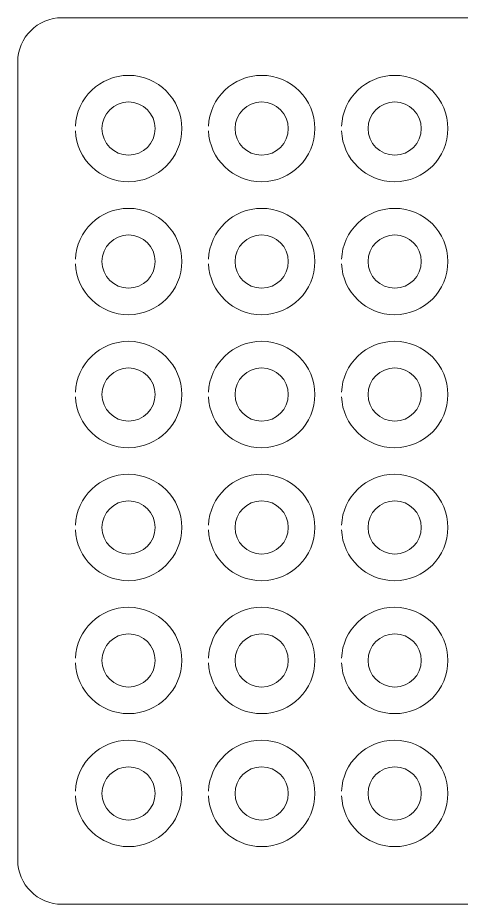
# Model space of a CAD drawing. Header units: centimetres. Extents: x -40 to 171, y -20 to 141.
# Drawn here: x 100.3 to 105.3, y 92.15 to 102.15 of the extents above; entities that cross this region are included whole.
import ezdxf

# ---------------------------------------------------------------- set-up
doc = ezdxf.new("R2010")
doc.units = ezdxf.units.CM
doc.header["$MEASUREMENT"] = 0
doc.layers.add('Layer 1', color=7, linetype='Continuous')

msp = doc.modelspace()

# ---------------------------------------------------------------- linework, layer by layer
at = {"layer": 'Layer 1', "color": 22, "lineweight": 18}
msp.add_open_spline([(100.3, 101.65), (100.3, 101.92609), (100.52391, 102.15), (100.8, 102.15), (100.8, 102.15), (100.8, 102.15), (109.8, 102.15), (109.8, 102.15), (109.8, 102.15), (110.07609, 102.15), (110.3, 101.92609), (110.3, 101.65), (110.3, 101.65), (110.3, 101.65), (110.3, 92.65), (110.3, 92.65), (110.3, 92.65), (110.3, 92.37391), (110.07609, 92.15), (109.8, 92.15), (109.8, 92.15), (109.8, 92.15), (100.8, 92.15), (100.8, 92.15), (100.8, 92.15), (100.52391, 92.15), (100.3, 92.37391), (100.3, 92.65), (100.3, 92.65), (100.3, 92.65), (100.3, 101.65), (100.3, 101.65)], degree=3, knots=[0, 0, 0, 0, 0.125, 0.125, 0.125, 0.125, 0.25, 0.25, 0.25, 0.25, 0.375, 0.375, 0.375, 0.375, 0.5, 0.5, 0.5, 0.5, 0.625, 0.625, 0.625, 0.625, 0.75, 0.75, 0.75, 0.75, 0.875, 0.875, 0.875, 0.875, 1, 1, 1, 1], dxfattribs=at)
at = {"layer": 'Layer 1', "color": 250, "lineweight": 20}
for points in [[(100.95028, 100.925), (100.9634, 101.24473), (101.22682, 101.5), (101.54976, 101.5), (101.54976, 101.5), (101.88104, 101.5), (102.14972, 101.23132), (102.14972, 100.9), (102.14972, 100.9), (102.14972, 100.56871), (101.88104, 100.3), (101.54976, 100.3), (101.54976, 100.3), (101.22682, 100.3), (100.9634, 100.5553), (100.95028, 100.875)], [(102.45028, 100.925), (102.4634, 101.24473), (102.72682, 101.5), (103.04976, 101.5), (103.04976, 101.5), (103.38104, 101.5), (103.64972, 101.23132), (103.64972, 100.9), (103.64972, 100.9), (103.64972, 100.56871), (103.38104, 100.3), (103.04976, 100.3), (103.04976, 100.3), (102.72682, 100.3), (102.4634, 100.5553), (102.45028, 100.875)], [(103.95028, 100.925), (103.9634, 101.24473), (104.22682, 101.5), (104.54976, 101.5), (104.54976, 101.5), (104.88104, 101.5), (105.14972, 101.23132), (105.14972, 100.9), (105.14972, 100.9), (105.14972, 100.56871), (104.88104, 100.3), (104.54976, 100.3), (104.54976, 100.3), (104.22682, 100.3), (103.9634, 100.5553), (103.95028, 100.875)], [(101.54974, 101.2), (101.71538, 101.2), (101.84972, 101.06566), (101.84972, 100.9), (101.84972, 100.9), (101.84972, 100.73436), (101.71538, 100.6), (101.54974, 100.6), (101.54974, 100.6), (101.38408, 100.6), (101.24972, 100.73436), (101.24972, 100.9), (101.24972, 100.9), (101.24972, 101.06566), (101.38408, 101.2), (101.54974, 101.2)], [(103.04974, 101.2), (103.21538, 101.2), (103.34972, 101.06566), (103.34972, 100.9), (103.34972, 100.9), (103.34972, 100.73436), (103.21538, 100.6), (103.04974, 100.6), (103.04974, 100.6), (102.88408, 100.6), (102.74972, 100.73436), (102.74972, 100.9), (102.74972, 100.9), (102.74972, 101.06566), (102.88408, 101.2), (103.04974, 101.2)], [(104.54974, 101.2), (104.71538, 101.2), (104.84972, 101.06566), (104.84972, 100.9), (104.84972, 100.9), (104.84972, 100.73436), (104.71538, 100.6), (104.54974, 100.6), (104.54974, 100.6), (104.38408, 100.6), (104.24972, 100.73436), (104.24972, 100.9), (104.24972, 100.9), (104.24972, 101.06566), (104.38408, 101.2), (104.54974, 101.2)], [(100.95028, 99.425), (100.9634, 99.74473), (101.22682, 100), (101.54976, 100), (101.54976, 100), (101.88104, 100), (102.14972, 99.73132), (102.14972, 99.4), (102.14972, 99.4), (102.14972, 99.06871), (101.88104, 98.8), (101.54976, 98.8), (101.54976, 98.8), (101.22682, 98.8), (100.9634, 99.0553), (100.95028, 99.375)], [(102.45028, 99.425), (102.4634, 99.74473), (102.72682, 100), (103.04976, 100), (103.04976, 100), (103.38104, 100), (103.64972, 99.73132), (103.64972, 99.4), (103.64972, 99.4), (103.64972, 99.06871), (103.38104, 98.8), (103.04976, 98.8), (103.04976, 98.8), (102.72682, 98.8), (102.4634, 99.0553), (102.45028, 99.375)], [(103.95028, 99.425), (103.9634, 99.74473), (104.22682, 100), (104.54976, 100), (104.54976, 100), (104.88104, 100), (105.14972, 99.73132), (105.14972, 99.4), (105.14972, 99.4), (105.14972, 99.06871), (104.88104, 98.8), (104.54976, 98.8), (104.54976, 98.8), (104.22682, 98.8), (103.9634, 99.0553), (103.95028, 99.375)], [(101.54974, 99.7), (101.71538, 99.7), (101.84972, 99.56566), (101.84972, 99.4), (101.84972, 99.4), (101.84972, 99.23436), (101.71538, 99.1), (101.54974, 99.1), (101.54974, 99.1), (101.38408, 99.1), (101.24972, 99.23436), (101.24972, 99.4), (101.24972, 99.4), (101.24972, 99.56566), (101.38408, 99.7), (101.54974, 99.7)], [(103.04974, 99.7), (103.21538, 99.7), (103.34972, 99.56566), (103.34972, 99.4), (103.34972, 99.4), (103.34972, 99.23436), (103.21538, 99.1), (103.04974, 99.1), (103.04974, 99.1), (102.88408, 99.1), (102.74972, 99.23436), (102.74972, 99.4), (102.74972, 99.4), (102.74972, 99.56566), (102.88408, 99.7), (103.04974, 99.7)], [(104.54974, 99.7), (104.71538, 99.7), (104.84972, 99.56566), (104.84972, 99.4), (104.84972, 99.4), (104.84972, 99.23436), (104.71538, 99.1), (104.54974, 99.1), (104.54974, 99.1), (104.38408, 99.1), (104.24972, 99.23436), (104.24972, 99.4), (104.24972, 99.4), (104.24972, 99.56566), (104.38408, 99.7), (104.54974, 99.7)], [(100.95028, 97.925), (100.9634, 98.24473), (101.22682, 98.5), (101.54976, 98.5), (101.54976, 98.5), (101.88104, 98.5), (102.14972, 98.23132), (102.14972, 97.9), (102.14972, 97.9), (102.14972, 97.56871), (101.88104, 97.3), (101.54976, 97.3), (101.54976, 97.3), (101.22682, 97.3), (100.9634, 97.5553), (100.95028, 97.875)], [(102.45028, 97.925), (102.4634, 98.24473), (102.72682, 98.5), (103.04976, 98.5), (103.04976, 98.5), (103.38104, 98.5), (103.64972, 98.23132), (103.64972, 97.9), (103.64972, 97.9), (103.64972, 97.56871), (103.38104, 97.3), (103.04976, 97.3), (103.04976, 97.3), (102.72682, 97.3), (102.4634, 97.5553), (102.45028, 97.875)], [(103.95028, 97.925), (103.9634, 98.24473), (104.22682, 98.5), (104.54976, 98.5), (104.54976, 98.5), (104.88104, 98.5), (105.14972, 98.23132), (105.14972, 97.9), (105.14972, 97.9), (105.14972, 97.56871), (104.88104, 97.3), (104.54976, 97.3), (104.54976, 97.3), (104.22682, 97.3), (103.9634, 97.5553), (103.95028, 97.875)], [(101.54974, 98.2), (101.71538, 98.2), (101.84972, 98.06566), (101.84972, 97.9), (101.84972, 97.9), (101.84972, 97.73436), (101.71538, 97.6), (101.54974, 97.6), (101.54974, 97.6), (101.38408, 97.6), (101.24972, 97.73436), (101.24972, 97.9), (101.24972, 97.9), (101.24972, 98.06566), (101.38408, 98.2), (101.54974, 98.2)], [(103.04974, 98.2), (103.21538, 98.2), (103.34972, 98.06566), (103.34972, 97.9), (103.34972, 97.9), (103.34972, 97.73436), (103.21538, 97.6), (103.04974, 97.6), (103.04974, 97.6), (102.88408, 97.6), (102.74972, 97.73436), (102.74972, 97.9), (102.74972, 97.9), (102.74972, 98.06566), (102.88408, 98.2), (103.04974, 98.2)], [(104.54974, 98.2), (104.71538, 98.2), (104.84972, 98.06566), (104.84972, 97.9), (104.84972, 97.9), (104.84972, 97.73436), (104.71538, 97.6), (104.54974, 97.6), (104.54974, 97.6), (104.38408, 97.6), (104.24972, 97.73436), (104.24972, 97.9), (104.24972, 97.9), (104.24972, 98.06566), (104.38408, 98.2), (104.54974, 98.2)], [(100.95028, 96.425), (100.9634, 96.74473), (101.22682, 97), (101.54976, 97), (101.54976, 97), (101.88104, 97), (102.14972, 96.73132), (102.14972, 96.4), (102.14972, 96.4), (102.14972, 96.06871), (101.88104, 95.8), (101.54976, 95.8), (101.54976, 95.8), (101.22682, 95.8), (100.9634, 96.0553), (100.95028, 96.375)], [(102.45028, 96.425), (102.4634, 96.74473), (102.72682, 97), (103.04976, 97), (103.04976, 97), (103.38104, 97), (103.64972, 96.73132), (103.64972, 96.4), (103.64972, 96.4), (103.64972, 96.06871), (103.38104, 95.8), (103.04976, 95.8), (103.04976, 95.8), (102.72682, 95.8), (102.4634, 96.0553), (102.45028, 96.375)], [(103.95028, 96.425), (103.9634, 96.74473), (104.22682, 97), (104.54976, 97), (104.54976, 97), (104.88104, 97), (105.14972, 96.73132), (105.14972, 96.4), (105.14972, 96.4), (105.14972, 96.06871), (104.88104, 95.8), (104.54976, 95.8), (104.54976, 95.8), (104.22682, 95.8), (103.9634, 96.0553), (103.95028, 96.375)], [(101.54974, 96.7), (101.71538, 96.7), (101.84972, 96.56566), (101.84972, 96.4), (101.84972, 96.4), (101.84972, 96.23436), (101.71538, 96.1), (101.54974, 96.1), (101.54974, 96.1), (101.38408, 96.1), (101.24972, 96.23436), (101.24972, 96.4), (101.24972, 96.4), (101.24972, 96.56566), (101.38408, 96.7), (101.54974, 96.7)], [(103.04974, 96.7), (103.21538, 96.7), (103.34972, 96.56566), (103.34972, 96.4), (103.34972, 96.4), (103.34972, 96.23436), (103.21538, 96.1), (103.04974, 96.1), (103.04974, 96.1), (102.88408, 96.1), (102.74972, 96.23436), (102.74972, 96.4), (102.74972, 96.4), (102.74972, 96.56566), (102.88408, 96.7), (103.04974, 96.7)], [(104.54974, 96.7), (104.71538, 96.7), (104.84972, 96.56566), (104.84972, 96.4), (104.84972, 96.4), (104.84972, 96.23436), (104.71538, 96.1), (104.54974, 96.1), (104.54974, 96.1), (104.38408, 96.1), (104.24972, 96.23436), (104.24972, 96.4), (104.24972, 96.4), (104.24972, 96.56566), (104.38408, 96.7), (104.54974, 96.7)], [(100.95028, 94.925), (100.9634, 95.24473), (101.22682, 95.5), (101.54976, 95.5), (101.54976, 95.5), (101.88104, 95.5), (102.14972, 95.23132), (102.14972, 94.9), (102.14972, 94.9), (102.14972, 94.56871), (101.88104, 94.3), (101.54976, 94.3), (101.54976, 94.3), (101.22682, 94.3), (100.9634, 94.5553), (100.95028, 94.875)], [(102.45028, 94.925), (102.4634, 95.24473), (102.72682, 95.5), (103.04976, 95.5), (103.04976, 95.5), (103.38104, 95.5), (103.64972, 95.23132), (103.64972, 94.9), (103.64972, 94.9), (103.64972, 94.56871), (103.38104, 94.3), (103.04976, 94.3), (103.04976, 94.3), (102.72682, 94.3), (102.4634, 94.5553), (102.45028, 94.875)], [(103.95028, 94.925), (103.9634, 95.24473), (104.22682, 95.5), (104.54976, 95.5), (104.54976, 95.5), (104.88104, 95.5), (105.14972, 95.23132), (105.14972, 94.9), (105.14972, 94.9), (105.14972, 94.56871), (104.88104, 94.3), (104.54976, 94.3), (104.54976, 94.3), (104.22682, 94.3), (103.9634, 94.5553), (103.95028, 94.875)], [(101.54974, 95.2), (101.71538, 95.2), (101.84972, 95.06566), (101.84972, 94.9), (101.84972, 94.9), (101.84972, 94.73436), (101.71538, 94.6), (101.54974, 94.6), (101.54974, 94.6), (101.38408, 94.6), (101.24972, 94.73436), (101.24972, 94.9), (101.24972, 94.9), (101.24972, 95.06566), (101.38408, 95.2), (101.54974, 95.2)], [(103.04974, 95.2), (103.21538, 95.2), (103.34972, 95.06566), (103.34972, 94.9), (103.34972, 94.9), (103.34972, 94.73436), (103.21538, 94.6), (103.04974, 94.6), (103.04974, 94.6), (102.88408, 94.6), (102.74972, 94.73436), (102.74972, 94.9), (102.74972, 94.9), (102.74972, 95.06566), (102.88408, 95.2), (103.04974, 95.2)], [(104.54974, 95.2), (104.71538, 95.2), (104.84972, 95.06566), (104.84972, 94.9), (104.84972, 94.9), (104.84972, 94.73436), (104.71538, 94.6), (104.54974, 94.6), (104.54974, 94.6), (104.38408, 94.6), (104.24972, 94.73436), (104.24972, 94.9), (104.24972, 94.9), (104.24972, 95.06566), (104.38408, 95.2), (104.54974, 95.2)], [(100.95028, 93.425), (100.9634, 93.74473), (101.22682, 94), (101.54976, 94), (101.54976, 94), (101.88104, 94), (102.14972, 93.73132), (102.14972, 93.4), (102.14972, 93.4), (102.14972, 93.06871), (101.88104, 92.8), (101.54976, 92.8), (101.54976, 92.8), (101.22682, 92.8), (100.9634, 93.0553), (100.95028, 93.375)], [(102.45028, 93.425), (102.4634, 93.74473), (102.72682, 94), (103.04976, 94), (103.04976, 94), (103.38104, 94), (103.64972, 93.73132), (103.64972, 93.4), (103.64972, 93.4), (103.64972, 93.06871), (103.38104, 92.8), (103.04976, 92.8), (103.04976, 92.8), (102.72682, 92.8), (102.4634, 93.0553), (102.45028, 93.375)], [(103.95028, 93.425), (103.9634, 93.74473), (104.22682, 94), (104.54976, 94), (104.54976, 94), (104.88104, 94), (105.14972, 93.73132), (105.14972, 93.4), (105.14972, 93.4), (105.14972, 93.06871), (104.88104, 92.8), (104.54976, 92.8), (104.54976, 92.8), (104.22682, 92.8), (103.9634, 93.0553), (103.95028, 93.375)], [(101.54974, 93.7), (101.71538, 93.7), (101.84972, 93.56566), (101.84972, 93.4), (101.84972, 93.4), (101.84972, 93.23436), (101.71538, 93.1), (101.54974, 93.1), (101.54974, 93.1), (101.38408, 93.1), (101.24972, 93.23436), (101.24972, 93.4), (101.24972, 93.4), (101.24972, 93.56566), (101.38408, 93.7), (101.54974, 93.7)], [(103.04974, 93.7), (103.21538, 93.7), (103.34972, 93.56566), (103.34972, 93.4), (103.34972, 93.4), (103.34972, 93.23436), (103.21538, 93.1), (103.04974, 93.1), (103.04974, 93.1), (102.88408, 93.1), (102.74972, 93.23436), (102.74972, 93.4), (102.74972, 93.4), (102.74972, 93.56566), (102.88408, 93.7), (103.04974, 93.7)], [(104.54974, 93.7), (104.71538, 93.7), (104.84972, 93.56566), (104.84972, 93.4), (104.84972, 93.4), (104.84972, 93.23436), (104.71538, 93.1), (104.54974, 93.1), (104.54974, 93.1), (104.38408, 93.1), (104.24972, 93.23436), (104.24972, 93.4), (104.24972, 93.4), (104.24972, 93.56566), (104.38408, 93.7), (104.54974, 93.7)]]:
    msp.add_open_spline(points, degree=3, knots=[0, 0, 0, 0, 0.25, 0.25, 0.25, 0.25, 0.5, 0.5, 0.5, 0.5, 0.75, 0.75, 0.75, 0.75, 1, 1, 1, 1], dxfattribs=at)

doc.saveas('drawing.dxf')
